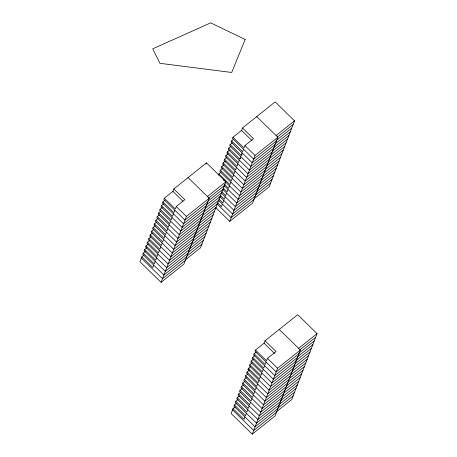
<?xml version="1.0" encoding="UTF-8"?>
<svg xmlns="http://www.w3.org/2000/svg" width="457" height="457" viewBox="0 0 457 457"><rect width="100%" height="100%" fill="white"/><g stroke="black" fill="none" stroke-linecap="round" stroke-linejoin="round"><path stroke-width="0.69" d="M143.961 255.103L141.813 256.817L139.939 261.695L161.081 282.329L183.903 264.129L209.203 198.229L188.055 177.596M145.366 251.441L143.218 253.155L142.75 254.378L163.892 275.005L186.713 256.811M146.771 247.78L144.623 249.493L144.155 250.716L165.297 271.344L188.118 253.149M148.177 244.118L146.029 245.832L145.56 247.054L166.702 267.682L189.524 249.488M149.582 240.462L147.434 242.17L146.965 243.392L168.107 264.026L190.929 245.826M150.987 236.8L148.839 238.508L148.371 239.731L169.513 260.364L192.334 242.164M152.392 233.139L150.244 234.847L149.776 236.069L170.918 256.703L193.739 238.503M153.798 229.477L151.65 231.185L151.181 232.407L172.323 253.041L195.145 234.841M155.203 225.815L153.055 227.529L152.587 228.746L173.729 249.379L196.55 231.179M156.608 222.153L154.46 223.867L153.992 225.084L175.134 245.717L197.955 227.517M158.013 218.492L155.866 220.205L155.397 221.422L176.539 242.056L199.361 223.856M159.419 214.83L157.271 216.544L156.802 217.761L177.95 238.394L200.766 220.194M160.824 211.168L158.682 212.882L158.208 214.099L179.355 234.732L202.171 216.532M162.229 207.507L160.087 209.22L159.619 210.443L180.761 231.071L203.576 212.871M163.635 203.845L161.492 205.559L161.024 206.781L182.166 227.409L204.982 209.209M165.04 200.183L162.898 201.897L162.429 203.119L183.571 223.747L206.387 205.553M185.393 259.816L200.572 247.711L225.872 181.812L206.49 162.898L173.826 188.947L172.889 191.386L164.303 198.235L163.835 199.458L184.976 220.085L207.798 201.891M153.763 265.123L152.827 267.562L141.813 256.817M155.169 261.461L154.232 263.9L143.218 253.155M156.574 257.799L155.637 260.239L144.623 249.493M157.979 254.138L157.042 256.577L146.029 245.832M159.384 250.476L158.448 252.915L147.434 242.17M160.79 246.814L159.853 249.254L148.839 238.508M162.195 243.153L161.258 245.592L150.244 234.847M163.6 239.491L162.663 241.93L151.65 231.185M165.006 235.829L164.069 238.274L153.055 227.529M166.411 232.167L165.474 234.612L154.46 223.867M167.816 228.506L166.879 230.951L155.866 220.205M169.221 224.844L168.285 227.289L157.271 216.544M170.627 221.188L169.69 223.627L158.682 212.882M172.032 217.526L171.095 219.966L160.087 209.22M173.437 213.865L172.5 216.304L161.492 205.559M174.842 210.203L173.906 212.642L162.898 201.897M173.826 188.947L184.834 199.692L176.248 206.541L175.311 208.98L164.303 198.235M206.021 164.12L206.49 162.898M161.081 282.329L186.382 216.424L209.203 198.229M218.44 175.088L218.909 173.871L221.057 172.158M222.462 168.496L220.314 170.21L219.846 171.426L240.988 192.06L263.809 173.86M223.867 164.834L221.719 166.548L221.251 167.765L242.393 188.398L265.214 170.198M225.272 161.172L223.125 162.886L222.656 164.109L243.798 184.737L266.62 166.537M226.678 157.511L224.53 159.225L224.061 160.447L245.203 181.075L268.025 162.875M228.083 153.849L225.935 155.563L225.467 156.785L246.609 177.413L269.43 159.219M229.488 150.187L227.34 151.901L226.872 153.124L248.014 173.751L270.835 155.557M230.894 146.526L228.746 148.239L228.277 149.462L249.419 170.09L272.241 151.895M232.299 142.87L230.151 144.578L229.682 145.8L250.824 166.434L273.646 148.234M233.704 139.208L231.556 140.916L231.088 142.138L252.23 162.772L275.051 144.572M254.052 198.841L269.236 186.736L294.531 120.831L275.148 101.917L242.484 127.966L241.547 130.411L232.961 137.254L232.493 138.477L253.635 159.11L276.456 140.91M222.422 204.142L221.485 206.581L217.481 202.674M223.827 200.48L222.89 202.919L218.886 199.012M225.232 196.818L224.296 199.258L220.291 195.35M226.638 193.157L225.701 195.602L221.696 191.689M228.043 189.495L227.106 191.94L223.102 188.033M229.448 185.833L228.511 188.278L224.507 184.371M230.854 182.172L229.917 184.617L218.909 173.871M232.259 178.516L231.322 180.955L220.314 170.21M233.664 174.854L232.727 177.293L221.719 166.548M235.069 171.192L234.133 173.631L223.125 162.886M236.475 167.53L235.538 169.97L224.53 159.225M237.886 163.869L236.943 166.308L225.935 155.563M239.291 160.207L238.354 162.646L227.34 151.901M228.746 148.239L239.759 158.985L240.696 156.545M230.151 144.578L241.165 155.323L242.101 152.884M243.507 149.222L242.57 151.661L231.556 140.916M242.484 127.966L253.498 138.711L244.912 145.56L243.975 147.999L232.961 137.254M215.647 207.598L229.745 221.348L255.04 155.449L277.862 137.249L256.72 116.615M277.862 137.249L252.561 203.154L229.745 221.348M235.149 406.924L233.001 408.638L231.128 413.516L252.27 434.15L275.091 415.95L300.392 350.051L279.25 329.417M236.555 403.263L234.407 404.976L233.938 406.193L255.08 426.827L277.902 408.627M237.96 399.601L235.812 401.315L235.344 402.537L256.486 423.165L279.307 404.965M239.365 395.939L237.217 397.653L236.749 398.875L257.891 419.503L280.712 401.309M240.77 392.277L238.623 393.991L238.154 395.214L259.296 415.841L282.118 397.647M242.176 388.616L240.028 390.329L239.559 391.552L260.707 412.18L283.523 393.985M243.581 384.96L241.439 386.668L240.965 387.89L262.112 408.524L284.928 390.324M244.986 381.298L242.844 383.006L242.376 384.228L263.518 404.862L286.333 386.662M246.392 377.636L244.249 379.344L243.781 380.567L264.923 401.2L287.739 383M247.797 373.975L245.655 375.683L245.186 376.905L266.328 397.539L289.144 379.339M249.202 370.313L247.06 372.027L246.591 373.243L267.733 393.877L290.555 375.677M291.96 372.015L269.139 390.215L247.997 369.582L248.465 368.365L250.607 366.651M252.013 362.989L249.87 364.703L249.402 365.92L270.544 386.553L293.365 368.353M253.424 359.328L251.276 361.041L250.807 362.258L271.949 382.892L294.771 364.692M254.829 355.666L252.681 357.38L252.213 358.596L273.355 379.23L296.176 361.03M256.234 352.004L254.086 353.718L253.618 354.94L274.76 375.568L297.581 357.368M276.039 412.071L291.76 399.532L317.061 333.627L297.678 314.719L265.014 340.768L264.077 343.207L255.492 350.056L255.023 351.279L276.165 371.907L298.987 353.707M244.952 416.944L244.015 419.383L233.001 408.638M246.357 413.282L245.42 415.721L234.407 404.976M247.763 409.621L246.826 412.06L235.812 401.315M249.168 405.959L248.231 408.398L237.217 397.653M250.573 402.297L249.636 404.736L238.623 393.991M251.978 398.635L251.042 401.075L240.028 390.329M253.384 394.974L252.447 397.413L241.439 386.668M254.789 391.312L253.852 393.751L242.844 383.006M256.194 387.65L255.257 390.089L244.249 379.344M257.599 383.989L256.663 386.433L245.655 375.683M259.005 380.327L258.068 382.772L247.06 372.027M260.41 376.665L259.473 379.11L248.465 368.365M261.815 373.003L260.878 375.448L249.87 364.703M263.221 369.347L262.284 371.787L251.276 361.041M264.626 365.686L263.689 368.125L252.681 357.38M266.031 362.024L265.094 364.463L254.086 353.718M265.014 340.768L276.028 351.513L267.436 358.362L266.5 360.802L255.492 350.056M252.27 434.15L277.57 368.245L300.392 350.051M241.165 155.323L242.233 154.466M239.759 158.985L240.828 158.128M276.097 135.529L294.531 120.831M277.405 137.031L293.126 124.493M275.999 140.687L291.72 128.154M207.438 196.51L225.872 181.812M275.137 143.921L290.315 131.816M208.746 198.007L224.467 185.473M273.732 147.582L288.91 135.478M207.878 201.234L223.062 189.129M272.326 151.244L287.504 139.139M206.473 204.896L221.656 192.791M270.921 154.906L286.099 142.795M205.067 208.558L220.251 196.453M269.516 158.562L284.694 146.457M203.662 212.219L218.846 200.115M268.11 162.224L283.289 150.119M202.257 215.881L217.441 203.776M266.705 165.885L281.883 153.78M200.309 219.977L216.035 207.438M265.3 169.547L280.478 157.442M198.904 223.639L214.624 211.1M263.895 173.209L279.073 161.104M197.498 227.3L213.219 214.761M262.489 176.87L277.667 164.766M262.404 177.522L239.582 195.722L225.484 181.966M196.093 230.962L211.814 218.423M260.541 180.966L276.262 168.427M260.998 181.183L238.177 199.383L224.079 185.628M194.688 234.624L210.409 222.085M259.136 184.628L274.857 172.089M259.593 184.845L236.772 203.045L222.673 189.289M193.282 238.28L209.003 225.747M257.731 188.29L273.452 175.751M258.188 188.507L235.366 206.707L221.268 192.951M192.42 241.513L207.598 229.408M256.863 191.517L272.046 179.412M256.777 192.168L233.961 210.369L219.863 196.613M191.015 245.175L206.193 233.07M255.457 195.179L270.641 183.074M255.372 195.83L232.556 214.03L218.457 200.275M189.609 248.837L204.787 236.732M253.966 199.492L231.151 217.692L217.052 203.936M188.204 252.493L203.382 240.388M186.799 256.154L201.977 244.049M185.308 260.467L162.486 278.667L141.344 258.039M247.997 369.582L249.111 368.696M298.627 348.331L317.061 333.627M299.935 349.828L315.656 337.289M298.53 353.49L314.25 340.951M297.124 357.151L312.845 344.612M295.719 360.813L311.44 348.274M294.314 364.475L310.035 351.936M292.908 368.136L308.629 355.597M292.04 371.364L307.224 359.259M290.635 375.026L305.819 362.921M289.23 378.687L304.413 366.583M287.824 382.349L303.008 370.244M286.419 386.011L301.603 373.906M285.014 389.672L300.198 377.568M283.608 393.334L298.792 381.229M282.203 396.99L297.381 384.885M280.255 401.086L295.976 388.547M278.85 404.748L294.571 392.209M277.445 408.409L293.166 395.871M276.496 412.288L253.675 430.488L232.533 409.855M241.547 130.411L252.058 140.665M244.912 145.56L255.04 155.449M223.473 180.001L224.478 180.983M172.889 191.386L182.897 201.154M176.248 206.541L186.382 216.424M264.077 343.207L274.588 353.467M267.436 358.362L277.57 368.245M245.152 39.462L231.71 72.457L159.95 63.323L152.735 48.83L210.706 22.85L245.152 39.462"/></g></svg>
